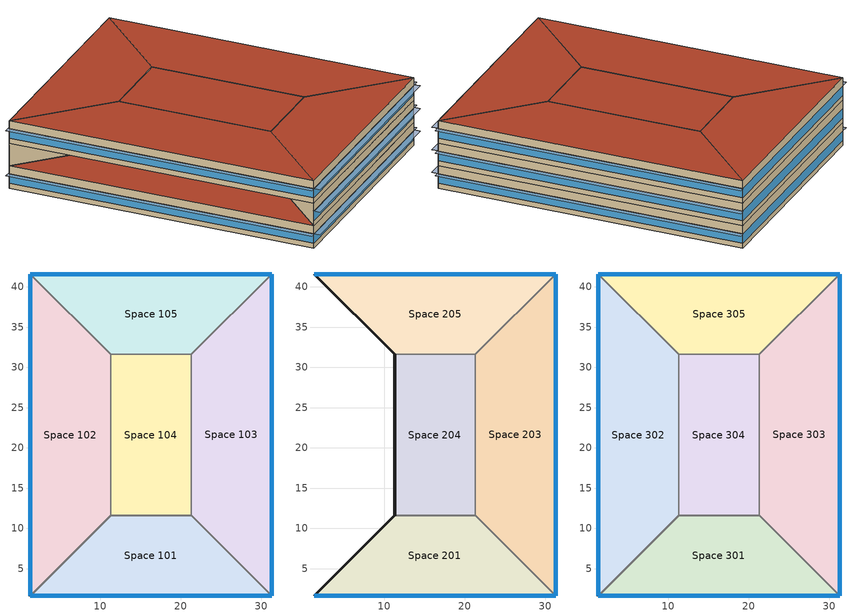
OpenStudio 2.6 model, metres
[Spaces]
Space 101
 floor ground: 21.31,11.59 31.31,1.59 1.31,1.59 11.31,11.59 z0
 wall outside: 1.31,1.59 31.31,1.59 z0:3.05
 wall to Space 102: 11.31,11.59 1.31,1.59 z0:3.05
 wall to Space 104: 21.31,11.59 11.31,11.59 z0:3.05
 wall to Space 103: 31.31,1.59 21.31,11.59 z0:3.05
 window: 1.34,1.59 31.29,1.59 z0.7:1.92
Space 102
 floor ground: 1.31,41.59 11.31,31.59 11.31,11.59 1.31,1.59 z0
 wall outside: 1.31,41.59 1.31,1.59 z0:3.05
 wall to Space 104: 11.31,11.59 11.31,31.59 z0:3.05
 wall to Space 105: 11.31,31.59 1.31,41.59 z0:3.05
 window: 1.31,41.56 1.31,1.61 z0.7:1.92
 roof outside: 1.31,1.59 11.31,11.59 11.31,31.59 1.31,41.59 z3.05
Space 103
 floor ground: 31.31,41.59 31.31,1.59 21.31,11.59 21.31,31.59 z0
 wall outside: 31.31,1.59 31.31,41.59 z0:3.05
 wall to Space 104: 21.31,31.59 21.31,11.59 z0:3.05
 wall to Space 105: 31.31,41.59 21.31,31.59 z0:3.05
 window: 31.31,1.61 31.31,41.56 z0.7:1.92
Space 104
 floor ground: 21.31,31.59 21.31,11.59 11.31,11.59 11.31,31.59 z0
 wall to Space 105: 21.31,31.59 11.31,31.59 z0:3.05
Space 105
 floor ground: 31.31,41.59 21.31,31.59 11.31,31.59 1.31,41.59 z0
 wall outside: 31.31,41.59 1.31,41.59 z0:3.05
 window: 31.29,41.59 1.34,41.59 z0.7:1.92
Space 201
 floor to Space 101: 21.31,11.59 31.31,1.59 1.31,1.59 11.31,11.59 z3.05
 wall outside: 11.31,11.59 1.31,1.59 31.31,1.59 z3.05:6.1
 wall to Space 204: 21.31,11.59 11.31,11.59 z3.05:6.1
 wall to Space 203: 31.31,1.59 21.31,11.59 z3.05:6.1
 window: 1.34,1.59 31.29,1.59 z3.75:4.97
Space 203
 floor to Space 103: 31.31,41.59 31.31,1.59 21.31,11.59 21.31,31.59 z3.05
 wall outside: 31.31,1.59 31.31,41.59 z3.05:6.1
 wall to Space 204: 21.31,31.59 21.31,11.59 z3.05:6.1
 wall to Space 205: 31.31,41.59 21.31,31.59 z3.05:6.1
 window: 31.31,1.61 31.31,41.56 z3.75:4.97
Space 204
 floor to Space 104: 21.31,31.59 21.31,11.59 11.31,11.59 11.31,31.59 z3.05
 wall outside: 11.31,31.59 11.31,11.59 z3.05:6.1
 wall to Space 205: 21.31,31.59 11.31,31.59 z3.05:6.1
Space 205
 floor to Space 105: 31.31,41.59 21.31,31.59 11.31,31.59 1.31,41.59 z3.05
 wall outside: 31.31,41.59 1.31,41.59 11.31,31.59 z3.05:6.1
 window: 31.29,41.59 1.34,41.59 z3.75:4.97
Space 301
 floor to Space 201: 21.31,11.59 31.31,1.59 1.31,1.59 11.31,11.59 z6.1
 wall outside: 1.31,1.59 31.31,1.59 z6.1:9.14
 wall to Space 302: 11.31,11.59 1.31,1.59 z6.1:9.14
 wall to Space 304: 21.31,11.59 11.31,11.59 z6.1:9.14
 wall to Space 303: 31.31,1.59 21.31,11.59 z6.1:9.14
 window: 1.34,1.59 31.29,1.59 z6.8:8.02
 roof outside: 31.31,1.59 21.31,11.59 11.31,11.59 1.31,1.59 z9.14
Space 302
 floor ground: 1.31,41.59 11.31,31.59 11.31,11.59 1.31,1.59 z6.1
 wall outside: 1.31,41.59 1.31,1.59 z6.1:9.14
 wall to Space 304: 11.31,11.59 11.31,31.59 z6.1:9.14
 wall to Space 305: 11.31,31.59 1.31,41.59 z6.1:9.14
 window: 1.31,41.56 1.31,1.61 z6.8:8.02
 roof outside: 1.31,1.59 11.31,11.59 11.31,31.59 1.31,41.59 z9.14
Space 303
 floor to Space 203: 31.31,41.59 31.31,1.59 21.31,11.59 21.31,31.59 z6.1
 wall outside: 31.31,1.59 31.31,41.59 z6.1:9.14
 wall to Space 304: 21.31,31.59 21.31,11.59 z6.1:9.14
 wall to Space 305: 31.31,41.59 21.31,31.59 z6.1:9.14
 window: 31.31,1.61 31.31,41.56 z6.8:8.02
 roof outside: 31.31,1.59 31.31,41.59 21.31,31.59 21.31,11.59 z9.14
Space 304
 floor to Space 204: 21.31,31.59 21.31,11.59 11.31,11.59 11.31,31.59 z6.1
 wall to Space 305: 21.31,31.59 11.31,31.59 z6.1:9.14
 roof outside: 21.31,11.59 21.31,31.59 11.31,31.59 11.31,11.59 z9.14
Space 305
 floor to Space 205: 31.31,41.59 21.31,31.59 11.31,31.59 1.31,41.59 z6.1
 wall outside: 31.31,41.59 1.31,41.59 z6.1:9.14
 window: 31.29,41.59 1.34,41.59 z6.8:8.02
 roof outside: 21.31,31.59 31.31,41.59 1.31,41.59 11.31,31.59 z9.14
shading: 31.41,0.78 31.41,1.59 1.22,1.59 1.22,0.78 z5.09; 31.41,0.78 31.41,1.59 1.22,1.59 1.22,0.78 z2.04; 32.12,1.49 32.12,41.68 31.31,41.68 31.31,1.49 z5.09; 1.31,1.49 1.31,41.68 0.51,41.68 0.51,1.49 z2.04; 32.12,1.49 32.12,41.68 31.31,41.68 31.31,1.49 z2.04; 31.41,0.78 31.41,1.59 1.22,1.59 1.22,0.78 z8.14; 1.31,1.49 1.31,41.68 0.51,41.68 0.51,1.49 z8.14; 32.12,1.49 32.12,41.68 31.31,41.68 31.31,1.49 z8.14
[Building]
Building 1: Space Type=189.1-2009 - Office - OpenOffice - CZ4-8; Default Construction Set=189.1-2009 - CZ5 - Office
[Site]
Piacenza: Latitude {deg}=44.92; Longitude {deg}=9.73; Time Zone {hr}=1; Elevation {m}=134
[ClimateZones]
Climate Zone Institution Name 1=ASHRAE; Climate Zone Document Name 1=ANSI/ASHRAE Standard 169; Climate Zone Document Year 1=2006; Climate Zone Institution Name 2=CEC; Climate Zone Document Name 2=California Climate Zone Descriptions; Climate Zone Document Year 2=1995
[DefaultConstructionSet] Interior Partition Construction=Interior Partition
Name | Default Exterior Surface Constructions | Default Interior Surface Constructions | Default Ground Contact Surface Constructions | Default Exterior SubSurface Constructions | Default Interior SubSurface Constructions
189.1-2009 - CZ1 - Office | Default Surface Constructions 1 | Default Surface Constructions 2 | Default Surface Constructions 3 | Default Sub Surface Constructions 1 | Default Sub Surface Constructions 2
189.1-2009 - CZ5 - Office | Default Surface Constructions 13 | Default Surface Constructions 14 | Default Surface Constructions 15 | Default Sub Surface Constructions 9 | Default Sub Surface Constructions 10
[DefaultSurfaceConstructions]
Name | Floor Construction | Wall Construction | Roof Ceiling Construction
Default Surface Constructions 1 | ExtSlabCarpet 4in ClimateZone 1-8 | ASHRAE 189.1-2009 ExtWall Mass ClimateZone 1 | ASHRAE 189.1-2009 ExtRoof IEAD ClimateZone 1
Default Surface Constructions 2; Default Surface Constructions 14 | Interior Floor | Interior Wall | Interior Ceiling
Default Surface Constructions 3; Default Surface Constructions 15 | ExtSlabCarpet 4in ClimateZone 1-8 | ExtSlabCarpet 4in ClimateZone 1-8 | ExtSlabCarpet 4in ClimateZone 1-8
Default Surface Constructions 13 | ExtSlabCarpet 4in ClimateZone 1-8 | ASHRAE 189.1-2009 ExtWall Mass ClimateZone 5 | ASHRAE 189.1-2009 ExtRoof IEAD ClimateZone 2-5
[Construction]
ExtSlabCarpet 4in ClimateZone 1-8: MAT-CC05 4 HW CONCRETE, CP02 CARPET PAD
ASHRAE 189.1-2009 ExtWall Mass ClimateZone 1: 1IN Stucco, 8IN Concrete HW, Wall Insulation [31], 1/2IN Gypsum
ASHRAE 189.1-2009 ExtRoof IEAD ClimateZone 1: Roof Membrane, Roof Insulation [18], Metal Decking
Interior Floor: F16 Acoustic tile, F05 Ceiling air space resistance, M11 100mm lightweight concrete
Interior Wall: G01a 19mm gypsum board, F04 Wall air space resistance, G01a 19mm gypsum board
Interior Ceiling: M11 100mm lightweight concrete, F05 Ceiling air space resistance, F16 Acoustic tile
ASHRAE 189.1-2009 ExtWindow ClimateZone 1: Theoretical Glass [167]
Exterior Door: F08 Metal surface, I01 25mm insulation board
Interior Window: Clear 3mm
Interior Door; Interior Partition: G05 25mm wood
ASHRAE 189.1-2009 ExtRoof IEAD ClimateZone 2-5: Roof Membrane, Roof Insulation [21], Metal Decking
ASHRAE 189.1-2009 ExtWindow ClimateZone 4-5: Theoretical Glass [207]
ASHRAE 189.1-2009 ExtWall Mass ClimateZone 5: 1IN Stucco, 8IN Concrete HW, Wall Insulation [40], 1/2IN Gypsum
[Material] Thermal Absorptance=0.9
Name | Roughness | Thickness {m} | Conductivity {W/m-K} | Density {kg/m3} | Specific Heat {J/kg-K} | Solar Absorptance | Visible Absorptance
MAT-CC05 4 HW CONCRETE | Rough | 0.1016 | 1.311 | 2240 | 836.8 | 0.85 | 0.85
1IN Stucco | Smooth | 0.0253 | 0.6918 | 1858 | 837 | 0.92 | 0.92
8IN Concrete HW | MediumRough | 0.2033 | 1.7296 | 2243 | 837 | 0.65 | 0.65
Wall Insulation [31] | MediumRough | 0.0337 | 0.0432 | 91 | 837 | 0.5 | 0.5
1/2IN Gypsum | Smooth | 0.0127 | 0.16 | 784.9 | 830 | 0.4 | 0.4
Roof Membrane | VeryRough | 0.0095 | 0.16 | 1121.29 | 1460 | 0.7 | 0.7
Roof Insulation [18] | MediumRough | 0.1693 | 0.049 | 265 | 836.8 | 0.7 | 0.7
Metal Decking | MediumSmooth | 0.0015 | 45.006 | 7680 | 418.4 | 0.6 | 0.6
F16 Acoustic tile | MediumSmooth | 0.0191 | 0.06 | 368 | 590 | 0.3 | 0.3
M11 100mm lightweight concrete | MediumRough | 0.1016 | 0.53 | 1280 | 840 | 0.5 | 0.5
G01a 19mm gypsum board | MediumSmooth | 0.019 | 0.16 | 800 | 1090 | 0.4 | 0.4
F08 Metal surface | Smooth | 0.0008 | 45.28 | 7824 | 500 | 0.7 | 0.7
I01 25mm insulation board | MediumRough | 0.0254 | 0.03 | 43 | 1210 | 0.6 | 0.6
G05 25mm wood | MediumSmooth | 0.0254 | 0.15 | 608 | 1630 | 0.5 | 0.5
Roof Insulation [21] | MediumRough | 0.2105 | 0.049 | 265 | 836.8 | 0.7 | 0.7
Wall Insulation [40] | MediumRough | 0.0794 | 0.0432 | 91 | 837 | 0.5 | 0.5
[Material:NoMass]
CP02 CARPET PAD: Roughness=Smooth; Thermal Resistance {m2-K/W}=0.1; Thermal Absorptance=0.9; Solar Absorptance=0.8; Visible Absorptance=0.8
[Material:AirGap]
Name | Thermal Resistance {m2-K/W}
F05 Ceiling air space resistance | 0.18
F04 Wall air space resistance | 0.15
[DefaultSubSurfaceConstructions]
Name | Fixed Window Construction | Operable Window Construction | Door Construction | Tubular Daylight Dome Construction | Tubular Daylight Diffuser Construction
Default Sub Surface Constructions 1 | ASHRAE 189.1-2009 ExtWindow ClimateZone 1 | ASHRAE 189.1-2009 ExtWindow ClimateZone 1 | Exterior Door | Interior Window | Interior Window
Default Sub Surface Constructions 2; Default Sub Surface Constructions 10 | Interior Window | Interior Window | Interior Door
Default Sub Surface Constructions 9 | ASHRAE 189.1-2009 ExtWindow ClimateZone 4-5 | ASHRAE 189.1-2009 ExtWindow ClimateZone 4-5 | Exterior Door | Interior Window | Interior Window
[WindowMaterial:Glazing] Optical Data Type=SpectralAverage; Thickness {m}=0.003; Back Side Solar Reflectance at Normal Incidence=0; Back Side Visible Reflectance at Normal Incidence=0; Infrared Transmittance at Normal Incidence=0; Dirt Correction Factor for Solar and Visible Transmittance=1; Solar Diffusing=No
Name | Solar Transmittance at Normal Incidence | Front Side Solar Reflectance at Normal Incidence | Visible Transmittance at Normal Incidence | Front Side Visible Reflectance at Normal Incidence | Front Side Infrared Hemispherical Emissivity | Back Side Infrared Hemispherical Emissivity | Conductivity {W/m-K}
Theoretical Glass [167] | 0.2374 | 0.7126 | 0.2512 | 0.6988 | 0.985 | 0.985 | 2.1073
Clear 3mm | 0.837 | 0.075 | 0.898 | 0.081 | 0.84 | 0.84 | 0.9
Theoretical Glass [207] | 0.3311 | 0.6189 | 0.44 | 0.51 | 0.9 | 0.9 | 0.0133
[WindowMaterial:Blind]
Window Material Blind 1: Slat Width {m}=0.025; Slat Separation {m}=0.01875; Front Side Slat Beam Solar Reflectance=0.5; Back Side Slat Beam Solar Reflectance=0.5; Front Side Slat Diffuse Solar Reflectance=0.5; Back Side Slat Diffuse Solar Reflectance=0.5; Slat Beam Visible Transmittance=0
[SpaceType] Standards Building Type=Office
Name | Default Schedule Set | Design Specification Outdoor Air Object | Standards Space Type
189.1-2009 - Office - BreakRoom - CZ1-3 | 189.1-2009 - Office - BreakRoom - CZ1-3 Schedule Set | 189.1-2009 - Office - BreakRoom - CZ1-3 Ventilation | BreakRoom
189.1-2009 - Office - OpenOffice - CZ1-3 | 189.1-2009 - Office - OpenOffice - CZ1-3 Schedule Set | 189.1-2009 - Office - OpenOffice - CZ1-3 Ventilation | OpenOffice
189.1-2009 - Office - OpenOffice - CZ4-8 | 189.1-2009 - Office - OpenOffice - CZ4-8 Schedule Set | 189.1-2009 - Office - OpenOffice - CZ4-8 Ventilation | OpenOffice
[DefaultScheduleSet] People Activity Level Schedule=Office Activity; Lighting Schedule=Office Bldg Light; Electric Equipment Schedule=Office Bldg Equip; Infiltration Schedule=Office Infil Quarter On
Name | Number of People Schedule
189.1-2009 - Office - BreakRoom - CZ1-3 Schedule Set | Office Misc Occ
189.1-2009 - Office - OpenOffice - CZ1-3 Schedule Set; 189.1-2009 - Office - OpenOffice - CZ4-8 Schedule Set | Office Work Occ
[Lights:Definition] Design Level Calculation Method=Watts/Area
Name | Watts per Space Floor Area {W/m2}
189.1-2009 - Office - BreakRoom - CZ1-3 Lights Definition | 11.625
189.1-2009 - Office - OpenOffice - CZ1-3 Lights Definition; 189.1-2009 - Office - OpenOffice - CZ4-8 Lights Definition | 10.6563
[Lights]
Name | Lights Definition | Space or SpaceType
189.1-2009 - Office - BreakRoom - CZ1-3 Lights | 189.1-2009 - Office - BreakRoom - CZ1-3 Lights Definition | 189.1-2009 - Office - BreakRoom - CZ1-3
189.1-2009 - Office - OpenOffice - CZ1-3 Lights | 189.1-2009 - Office - OpenOffice - CZ1-3 Lights Definition | 189.1-2009 - Office - OpenOffice - CZ1-3
189.1-2009 - Office - OpenOffice - CZ4-8 Lights | 189.1-2009 - Office - OpenOffice - CZ4-8 Lights Definition | 189.1-2009 - Office - OpenOffice - CZ4-8
[DesignSpecification:OutdoorAir] Outdoor Air Method=Sum
Name | Outdoor Air Flow per Person {m3/s-person}
189.1-2009 - Office - BreakRoom - CZ1-3 Ventilation | 0.00707921
189.1-2009 - Office - OpenOffice - CZ1-3 Ventilation; 189.1-2009 - Office - OpenOffice - CZ4-8 Ventilation | 0.00943895
[People:Definition] Number of People Calculation Method=People/Area; Fraction Radiant=0.3
Name | People per Space Floor Area {person/m2}
189.1-2009 - Office - BreakRoom - CZ1-3 People Definition | 0.538196
189.1-2009 - Office - OpenOffice - CZ1-3 People Definition; 189.1-2009 - Office - OpenOffice - CZ4-8 People Definition | 0.0565105
[People]
Name | People Definition | Space or SpaceType
189.1-2009 - Office - BreakRoom - CZ1-3 People | 189.1-2009 - Office - BreakRoom - CZ1-3 People Definition | 189.1-2009 - Office - BreakRoom - CZ1-3
189.1-2009 - Office - OpenOffice - CZ1-3 People | 189.1-2009 - Office - OpenOffice - CZ1-3 People Definition | 189.1-2009 - Office - OpenOffice - CZ1-3
189.1-2009 - Office - OpenOffice - CZ4-8 People | 189.1-2009 - Office - OpenOffice - CZ4-8 People Definition | 189.1-2009 - Office - OpenOffice - CZ4-8
[SpaceInfiltration:DesignFlowRate] Design Flow Rate Calculation Method=Flow/ExteriorArea
Name | Space or SpaceType | Flow per Exterior Surface Area {m3/s-m2}
189.1-2009 - Office - BreakRoom - CZ1-3 Infiltration | 189.1-2009 - Office - BreakRoom - CZ1-3 | 0.00030226
189.1-2009 - Office - OpenOffice - CZ1-3 Infiltration | 189.1-2009 - Office - OpenOffice - CZ1-3 | 0.00030226
189.1-2009 - Office - OpenOffice - CZ4-8 Infiltration | 189.1-2009 - Office - OpenOffice - CZ4-8 | 0.000226568
[ElectricEquipment:Definition] Design Level Calculation Method=Watts/Area
Name | Watts per Space Floor Area {W/m2}
189.1-2009 - Office - BreakRoom - CZ1-3 Electric Equipment Definition | 48.007
189.1-2009 - Office - OpenOffice - CZ1-3 Electric Equipment Definition; 189.1-2009 - Office - OpenOffice - CZ4-8 Electric Equipment Definition | 7.64238
[ElectricEquipment]
Name | Electric Equipment Definition | Space or SpaceType
189.1-2009 - Office - BreakRoom - CZ1-3 Electric Equipment | 189.1-2009 - Office - BreakRoom - CZ1-3 Electric Equipment Definition | 189.1-2009 - Office - BreakRoom - CZ1-3
189.1-2009 - Office - OpenOffice - CZ1-3 Electric Equipment | 189.1-2009 - Office - OpenOffice - CZ1-3 Electric Equipment Definition | 189.1-2009 - Office - OpenOffice - CZ1-3
189.1-2009 - Office - OpenOffice - CZ4-8 Electric Equipment | 189.1-2009 - Office - OpenOffice - CZ4-8 Electric Equipment Definition | 189.1-2009 - Office - OpenOffice - CZ4-8
[ThermostatSetpoint:DualSetpoint] Heating Setpoint Temperature Schedule=Medium Office HtgSetp; Cooling Setpoint Temperature Schedule=Medium Office ClgSetp
Thermal Zone 1 Thermostat 1; Thermal Zone 2 Thermostat 1; Thermal Zone 3 Thermostat; Thermal Zone 4 Thermostat 1; Thermal Zone 5 Thermostat; Thermal Zone 6 Thermostat 1; Thermal Zone 7 Thermostat
[ShadingControl]
Shading Control 1: Shading Type=InteriorBlind; Shading Device Material=Window Material Blind 1
[BuildingStory] Nominal Floor to Floor Height {m}=3.048
Name | Nominal Z Coordinate {m}
Building Story 1 | 0
Building Story 2 | 3.048
Building Story 3 | 6.096
[Space] Default Construction Set=189.1-2009 - CZ1 - Office
Name | Space Type | Building Story | Thermal Zone
Space 101; Space 102; Space 103; Space 105 | 189.1-2009 - Office - OpenOffice - CZ1-3 | Building Story 1 | Thermal Zone 2
Space 104 | 189.1-2009 - Office - BreakRoom - CZ1-3 | Building Story 1 | Thermal Zone 3
Space 201; Space 202; Space 203; Space 205 | 189.1-2009 - Office - OpenOffice - CZ1-3 | Building Story 2 | Thermal Zone 4
Space 204 | 189.1-2009 - Office - BreakRoom - CZ1-3 | Building Story 2 | Thermal Zone 5
Space 301; Space 302; Space 303; Space 305 | 189.1-2009 - Office - BreakRoom - CZ1-3 | Building Story 3 | Thermal Zone 6
Space 304 | 189.1-2009 - Office - BreakRoom - CZ1-3 | Building Story 3 | Thermal Zone 7
[ThermalZone] Use Ideal Air Loads=Yes
Name | Thermostat
Thermal Zone 1 | Thermal Zone 1 Thermostat 1
Thermal Zone 2 | Thermal Zone 2 Thermostat 1
Thermal Zone 3 | Thermal Zone 3 Thermostat
Thermal Zone 4 | Thermal Zone 4 Thermostat 1
Thermal Zone 5 | Thermal Zone 5 Thermostat
Thermal Zone 6 | Thermal Zone 6 Thermostat 1
Thermal Zone 7 | Thermal Zone 7 Thermostat
[Sizing:Zone] Zone Cooling Design Supply Air Temperature Input Method=SupplyAirTemperature; Zone Cooling Design Supply Air Temperature {C}=14; Zone Cooling Design Supply Air Temperature Difference {deltaC}=11.11; Zone Heating Design Supply Air Temperature Input Method=SupplyAirTemperature; Zone Heating Design Supply Air Temperature {C}=40; Zone Heating Design Supply Air Temperature Difference {deltaC}=11.11; Zone Cooling Design Supply Air Humidity Ratio {kg-H2O/kg-air}=0.0085; Zone Heating Design Supply Air Humidity Ratio {kg-H2O/kg-air}=0.008; Cooling Design Air Flow Method=DesignDay; Heating Design Air Flow Method=DesignDay; Account for Dedicated Outdoor Air System=No; Dedicated Outdoor Air System Control Strategy=NeutralSupplyAir; Dedicated Outdoor Air Low Setpoint Temperature for Design {C}=autosize; Dedicated Outdoor Air High Setpoint Temperature for Design {C}=autosize
Thermal Zone 1; Thermal Zone 2; Thermal Zone 3; Thermal Zone 4; Thermal Zone 5; Thermal Zone 6; Thermal Zone 7
[Schedule:Ruleset]
Name | Default Day Schedule | Summer Design Day Schedule | Winter Design Day Schedule
Office Bldg Light | Office Bldg Light Default Schedule | Office Bldg Light Summer Design Day | Office Bldg Light Winter Design Day
Office Misc Occ | Office Bldg Occ Default Schedule 1 | Office Bldg Occ Summer Design Day 1 | Office Bldg Occ Winter Design Day 1
Office Activity | Office Activity Default Schedule | Office Activity Summer Design Day | Office Activity Winter Design Day
Office Infil Quarter On | Office Infil Quarter On Default Schedule | Office Infil Quarter On Summer Design Day | Office Infil Quarter On Winter Design Day
Office Bldg Equip | Office Bldg Equip Default Schedule | Office Bldg Equip Summer Design Day | Office Bldg Equip Winter Design Day
Medium Office HtgSetp | Medium Office HtgSetp Default Schedule | Medium Office HtgSetp Summer Design Day | Medium Office HtgSetp Winter Design Day
Medium Office ClgSetp | Medium Office ClgSetp Default Schedule | Medium Office ClgSetp Summer Design Day | Medium Office ClgSetp Winter Design Day
Office Work Occ | Office Bldg Occ Default Schedule | Office Bldg Occ Summer Design Day | Office Bldg Occ Winter Design Day
[Schedule:Day]
Office Bldg Light Default Schedule: 5, 0, 0.05, 7, 0, 0.1, 8, 0, 0.3, 17, 0, 0.9, 18, 0, 0.7, 20, 0, 0.5, 22, 0, 0.3, 23, 0, 0.1, 24, 0, 0.05
Office Bldg Light Summer Design Day; Office Infil Quarter On Rule 1 Day Schedule; Office Bldg Equip Summer Design Day: 24, 0, 1
Office Bldg Light Winter Design Day; Office Bldg Occ Winter Design Day 1; Office Bldg Occ Rule 1 Day Schedule 1; Office Bldg Equip Winter Design Day; Office Bldg Occ Winter Design Day; Office Bldg Occ Rule 1 Day Schedule: 24, 0, 0
Office Bldg Light Rule 1 Day Schedule: 24, 0, 0.05
Office Bldg Light Rule 2 Day Schedule: 6, 0, 0.05, 8, 0, 0.1, 14, 0, 0.5, 17, 0, 0.15, 24, 0, 0.05
Office Bldg Occ Default Schedule 1: 6, 0, 0, 7, 0, 0.1, 8, 0, 0.2, 20, 0, 0.4, 22, 0, 0.1, 24, 0, 0.05
Office Bldg Occ Summer Design Day 1; Office Bldg Occ Summer Design Day: 6, 0, 0, 22, 0, 1, 24, 0, 0.05
Office Bldg Occ Rule 2 Day Schedule 1: 6, 0, 0, 8, 0, 0.1, 14, 0, 0.25, 17, 0, 0.1, 24, 0, 0
Office Activity Default Schedule; Office Activity Summer Design Day; Office Activity Winter Design Day: 24, 0, 132
Office Infil Quarter On Default Schedule; Office Infil Quarter On Summer Design Day: 6, 0, 1, 22, 0, 0.25, 24, 0, 1
Office Infil Quarter On Winter Design Day; Office Infil Quarter On Rule 2 Day Schedule: 6, 0, 1, 18, 0, 0.25, 24, 0, 1
Office Bldg Equip Default Schedule: 8, 0, 0.4, 12, 0, 0.9, 13, 0, 0.8, 17, 0, 0.9, 18, 0, 0.8, 20, 0, 0.6, 22, 0, 0.5, 24, 0, 0.4
Office Bldg Equip Rule 1 Day Schedule: 24, 0, 0.3
Office Bldg Equip Rule 2 Day Schedule: 6, 0, 0.3, 8, 0, 0.4, 14, 0, 0.5, 17, 0, 0.35, 24, 0, 0.3
Medium Office HtgSetp Default Schedule: 6, 0, 15.6, 22, 0, 21, 24, 0, 15.6
Medium Office HtgSetp Summer Design Day; Medium Office HtgSetp Rule 1 Day Schedule: 24, 0, 15.6
Medium Office HtgSetp Winter Design Day: 24, 0, 21
Medium Office HtgSetp Rule 2 Day Schedule: 6, 0, 15.6, 18, 0, 21, 24, 0, 15.6
Medium Office ClgSetp Default Schedule; Medium Office ClgSetp Summer Design Day: 6, 0, 26.7, 22, 0, 24, 24, 0, 26.7
Medium Office ClgSetp Winter Design Day; Medium Office ClgSetp Rule 1 Day Schedule: 24, 0, 26.7
Medium Office ClgSetp Rule 2 Day Schedule: 6, 0, 26.7, 18, 0, 24, 24, 0, 26.7
Office Bldg Occ Default Schedule: 6, 0, 0, 7, 0, 0.1, 8, 0, 0.2, 12, 0, 0.85, 13, 0, 0.5, 17, 0, 0.85, 18, 0, 0.7, 20, 0, 0.4, 22, 0, 0.1, 24, 0, 0.05
Office Bldg Occ Rule 2 Day Schedule: 6, 0, 0, 8, 0, 0.1, 14, 0, 0.4, 17, 0, 0.1, 24, 0, 0
[Schedule:Rule] Apply Monday=No; Apply Tuesday=No; Apply Wednesday=No; Apply Thursday=No; Apply Friday=No; Date Specification Type=DateRange; Start Month=1; Start Day=1; End Month=12; End Day=31
Name | Schedule Ruleset | Rule Order | Day Schedule | Apply Sunday | Apply Saturday
Office Bldg Light Rule 1 | Office Bldg Light | 0 | Office Bldg Light Rule 1 Day Schedule | Yes | No
Office Bldg Light Rule 2 | Office Bldg Light | 1 | Office Bldg Light Rule 2 Day Schedule | No | Yes
Office Misc Occ Rule 1 | Office Misc Occ | 0 | Office Bldg Occ Rule 1 Day Schedule 1 | Yes | No
Office Misc Occ Rule 2 | Office Misc Occ | 1 | Office Bldg Occ Rule 2 Day Schedule 1 | No | Yes
Office Infil Quarter On Rule 1 | Office Infil Quarter On | 0 | Office Infil Quarter On Rule 1 Day Schedule | Yes | No
Office Infil Quarter On Rule 2 | Office Infil Quarter On | 1 | Office Infil Quarter On Rule 2 Day Schedule | No | Yes
Office Bldg Equip Rule 1 | Office Bldg Equip | 0 | Office Bldg Equip Rule 1 Day Schedule | Yes | No
Office Bldg Equip Rule 2 | Office Bldg Equip | 1 | Office Bldg Equip Rule 2 Day Schedule | No | Yes
Medium Office HtgSetp Rule 1 | Medium Office HtgSetp | 0 | Medium Office HtgSetp Rule 1 Day Schedule | Yes | No
Medium Office HtgSetp Rule 2 | Medium Office HtgSetp | 1 | Medium Office HtgSetp Rule 2 Day Schedule | No | Yes
Medium Office ClgSetp Rule 1 | Medium Office ClgSetp | 0 | Medium Office ClgSetp Rule 1 Day Schedule | Yes | No
Medium Office ClgSetp Rule 2 | Medium Office ClgSetp | 1 | Medium Office ClgSetp Rule 2 Day Schedule | No | Yes
Office Work Occ Rule 1 | Office Work Occ | 0 | Office Bldg Occ Rule 1 Day Schedule | Yes | No
Office Work Occ Rule 2 | Office Work Occ | 1 | Office Bldg Occ Rule 2 Day Schedule | No | Yes
